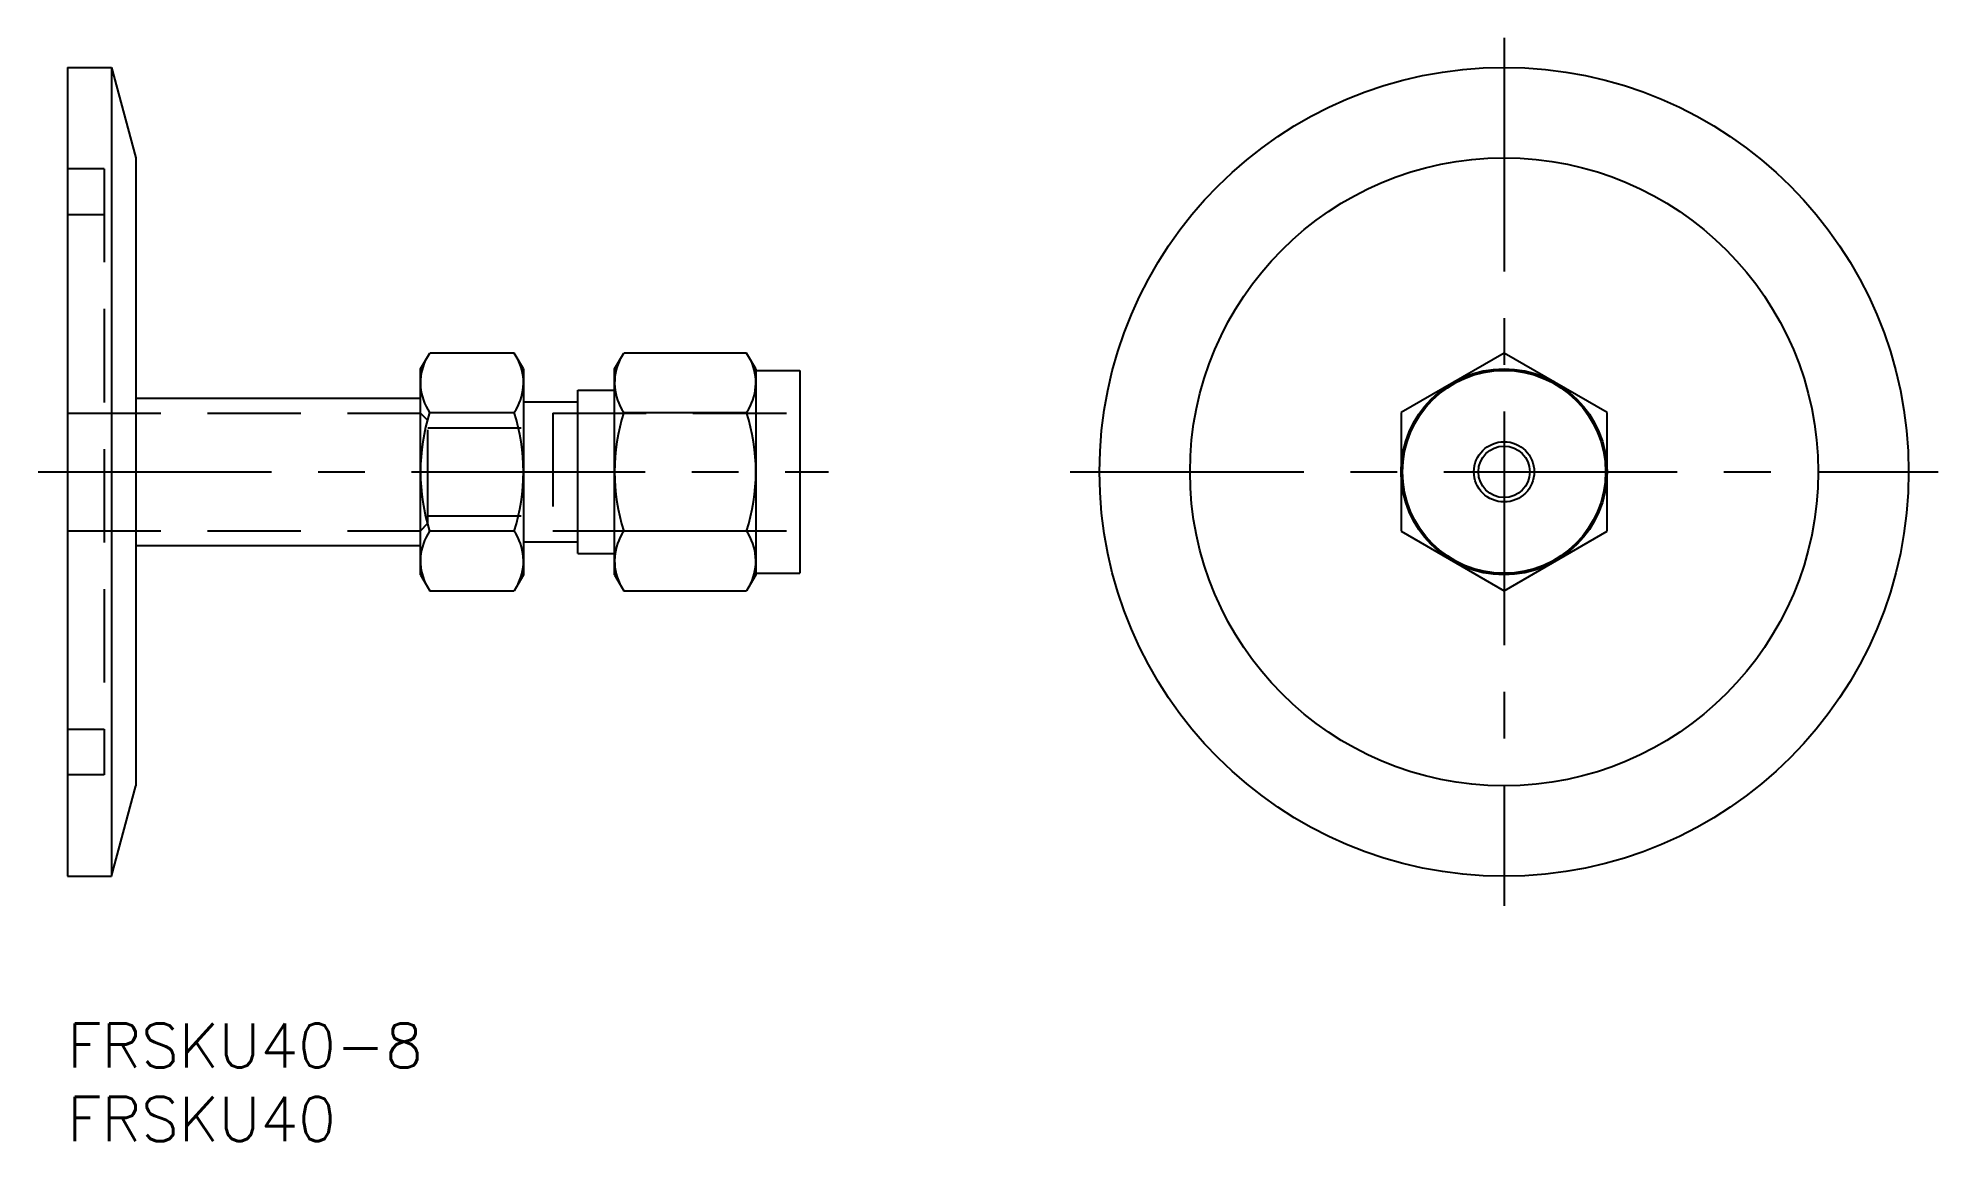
# Model space of a CAD drawing. Extents: x -2 to 127, y -8 to 67.
import ezdxf

# ---------------------------------------------------------------- set-up
doc = ezdxf.new("R2010")
doc.units = 0
doc.header["$LTSCALE"] = 0.5
doc.linetypes.add('CENTER', pattern=[50.8, 31.75, -6.35, 6.35, -6.35])
doc.linetypes.add('DASHED', pattern=[19.05, 12.7, -6.35])
for name, color, linetype in [('MSM_CENTER', 1, 'CENTER'), ('MSM_CONTINUOUS', 7, 'CONTINUOUS'), ('MSM_DASHED', 4, 'DASHED'), ('MSM_PART_NUMBER', 7, 'CONTINUOUS')]:
    doc.layers.add(name, color=color, linetype=linetype)
doc.styles.get("Standard").update_dxf_attribs({"font": 'txt.shx', "height": 3, "bigfont": 'bigfont.shx'})

# ---------------------------------------------------------------- blocks, each defined once
blk = doc.blocks.new('*U4')
at = {"layer": 'MSM_PART_NUMBER'}
blk.add_text('FRSKU40-8', height=3, dxfattribs=at).set_placement((0, -3))
blk = doc.blocks.new('*U5')
at = {"layer": 'MSM_PART_NUMBER'}
blk.add_text('FRSKU40', height=3, dxfattribs=at).set_placement((0, -8))

msp = doc.modelspace()

# ---------------------------------------------------------------- linework, layer by layer
at = {"layer": 'MSM_CENTER'}
for p, q in [((97.67, 67), (97.67, 8)), ((-2, 37.5), (51.75, 37.5)), ((68.17, 37.5), (127.17, 37.5))]:
    msp.add_line(p, q, dxfattribs=at)
at = {"layer": 'MSM_CONTINUOUS'}
for p, q in [((0, 65), (0, 10)), ((0, 65), (3, 65)), ((3, 65), (3, 10)), ((3, 65), (4.65, 58.85)), ((4.65, 58.85), (4.65, 16.15)), ((24, 44.5), (24.63, 45.58)), ((30.37, 45.58), (24.63, 45.58)), ((31, 44.5), (30.37, 45.58)), ((37.2, 44.5), (37.83, 45.58)), ((46.17, 45.58), (37.83, 45.58)), ((46.8, 44.5), (46.17, 45.58)), ((97.67, 45.58), (90.67, 41.54)), ((104.67, 41.54), (97.67, 45.58)), ((24, 30.5), (24, 44.5)), ((31, 44.5), (31, 30.5)), ((37.2, 30.5), (37.2, 44.5)), ((46.8, 44.5), (46.8, 30.5)), ((46.8, 44.4), (49.8, 44.4)), ((49.8, 44.4), (49.8, 30.6)), ((34.7, 43.06), (37.2, 43.06)), ((34.7, 31.94), (34.7, 43.06)), ((4.65, 42.5), (23.93, 42.5)), ((24.63, 41.54), (30.37, 41.54)), ((31, 42.25), (34.7, 42.25)), ((37.83, 41.54), (46.17, 41.54)), ((90.67, 41.54), (90.67, 33.46)), ((104.67, 33.46), (104.67, 41.54)), ((4.71, 32.5), (24, 32.5)), ((30.37, 33.46), (24.63, 33.46)), ((31, 32.75), (34.7, 32.75)), ((46.17, 33.46), (37.83, 33.46)), ((90.67, 33.46), (97.67, 29.42)), ((97.67, 29.42), (104.67, 33.46)), ((34.7, 31.94), (37.2, 31.94)), ((24, 30.5), (24.63, 29.42)), ((31, 30.5), (30.37, 29.42)), ((37.2, 30.5), (37.83, 29.42)), ((46.8, 30.5), (46.17, 29.42)), ((46.8, 30.6), (49.8, 30.6)), ((24.63, 29.42), (30.37, 29.42)), ((37.83, 29.42), (46.17, 29.42)), ((3, 10), (4.65, 16.15)), ((0, 10), (3, 10))]:
    msp.add_line(p, q, dxfattribs=at)
for radius in [27.5, 21.35, 7, 6.9, 2.05, 1.75]:
    msp.add_circle((97.67, 37.5), radius, dxfattribs=at)
for centre, radius, start, end in [((27.58, 43.56), 3.58, 154.3842, 214.3842), ((27.42, 43.56), 3.58, 325.6158, 25.6158), ((40.78, 43.56), 3.58, 154.3842, 214.3842), ((43.22, 43.56), 3.58, 325.6158, 25.6158), ((37.37, 37.5), 13.37, 162.412, 197.588), ((17.63, 37.5), 13.37, 342.412, 17.588), ((50.57, 37.5), 13.37, 162.412, 197.588), ((33.43, 37.5), 13.37, 342.412, 17.588), ((27.58, 31.44), 3.58, 145.6158, 205.6158), ((27.42, 31.44), 3.58, 334.3842, 34.3842), ((40.78, 31.44), 3.58, 145.6158, 205.6158), ((43.22, 31.44), 3.58, 334.3842, 34.3842)]:
    msp.add_arc(centre, radius, start, end, dxfattribs=at)
at = {"layer": 'MSM_DASHED'}
for p, q in [((2.5, 58.1), (0, 58.1)), ((2.5, 58.1), (2.5, 16.9)), ((0, 55), (2.5, 55)), ((0, 41.5), (24, 41.5)), ((24, 41.5), (24.5, 41)), ((33, 41.5), (49.8, 41.5)), ((33, 41.5), (33, 33.5)), ((24.5, 34), (24.5, 41)), ((24.5, 40.5), (33, 40.5)), ((24, 33.5), (24.5, 34)), ((24.5, 34.5), (33, 34.5)), ((0, 33.5), (24, 33.5)), ((33, 33.5), (49.8, 33.5)), ((0, 20), (2.5, 20)), ((2.5, 16.9), (0, 16.9))]:
    msp.add_line(p, q, dxfattribs=at)

# ---------------------------------------------------------------- block references
at = {"layer": 'MSM_CONTINUOUS'}
for name in ['*U4', '*U5']:
    msp.add_blockref(name, (0, 0), dxfattribs=at)

doc.saveas('drawing.dxf')
